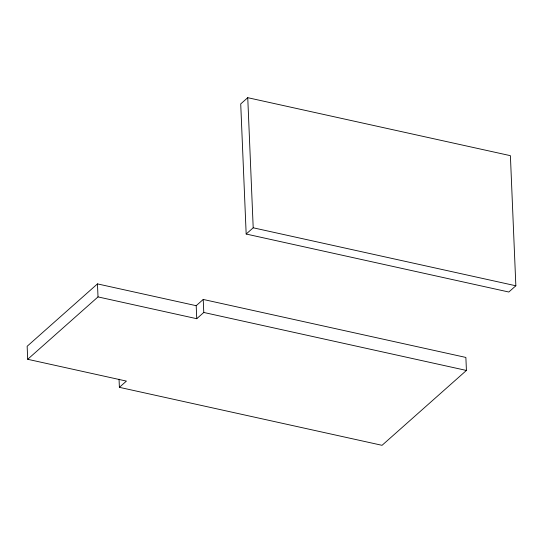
<?xml version="1.0" encoding="UTF-8"?>
<svg xmlns="http://www.w3.org/2000/svg" width="543" height="543" viewBox="0 0 543 543"><rect width="100%" height="100%" fill="white"/><g stroke="black" fill="none" stroke-linecap="round" stroke-linejoin="round"><path stroke-width="0.81" d="M247.751 97.686L240.719 103.923L246.169 234.033L508.818 292.019L515.85 285.781L510.4 155.671L247.751 97.686L253.201 227.795L246.169 234.033M196.193 305.689L97.468 283.894L27.15 346.278L27.693 359.29L126.417 381.091L119.385 387.329L382.041 445.314L466.423 370.448L465.874 357.437L203.225 299.451L196.193 305.689L196.742 318.7L98.018 296.906L27.693 359.29M196.742 318.7L203.774 312.463L203.225 299.451M253.201 227.795L515.85 285.781M203.774 312.463L466.423 370.448M119.046 379.197L119.385 387.329M97.468 283.894L98.018 296.906"/></g></svg>
